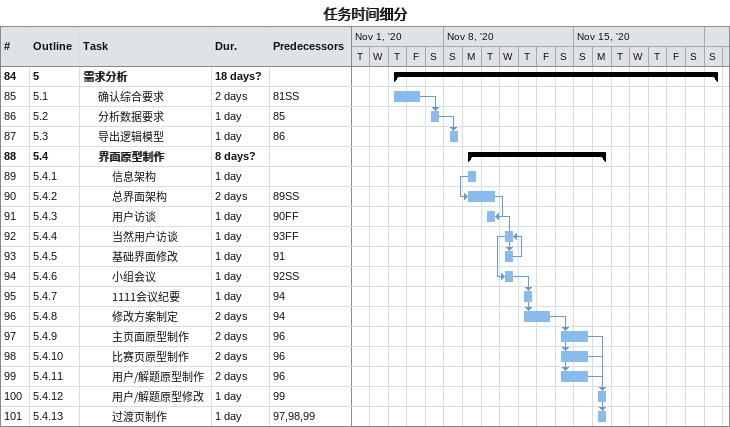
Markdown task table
任务时间细分

| ID | WBS | Task | Duration | Start | Finish | Predecessors |
|---|---|---|---|---|---|---|
| 84 | 5 | **需求分析** | 18d? | 2020-11-05 | 2020-11-22 |  |
| 85 | 5.1 | 确认综合要求 | 2d | 2020-11-05 | 2020-11-06 | 81SS |
| 86 | 5.2 | 分析数据要求 | 1d | 2020-11-07 | 2020-11-07 | 85 |
| 87 | 5.3 | 导出逻辑模型 | 1d | 2020-11-08 | 2020-11-08 | 86 |
| 88 | 5.4 | **界面原型制作** | 8d? | 2020-11-09 | 2020-11-16 |  |
| 89 | 5.4.1 | 信息架构 | 1d | 2020-11-09 | 2020-11-09 |  |
| 90 | 5.4.2 | 总界面架构 | 2d | 2020-11-09 | 2020-11-10 | 89SS |
| 91 | 5.4.3 | 用户访谈 | 1d | 2020-11-10 | 2020-11-10 | 90FF |
| 92 | 5.4.4 | 当然用户访谈 | 1d | 2020-11-11 | 2020-11-11 | 93FF |
| 93 | 5.4.5 | 基础界面修改 | 1d | 2020-11-11 | 2020-11-11 | 91 |
| 94 | 5.4.6 | 小组会议 | 1d | 2020-11-11 | 2020-11-11 | 92SS |
| 95 | 5.4.7 | 1111会议纪要 | 1d | 2020-11-12 | 2020-11-12 | 94 |
| 96 | 5.4.8 | 修改方案制定 | 2d | 2020-11-12 | 2020-11-13 | 94 |
| 97 | 5.4.9 | 主页面原型制作 | 2d | 2020-11-14 | 2020-11-15 | 96 |
| 98 | 5.4.10 | 比赛页原型制作 | 2d | 2020-11-14 | 2020-11-15 | 96 |
| 99 | 5.4.11 | 用户/解题原型制作 | 2d | 2020-11-14 | 2020-11-15 | 96 |
| 100 | 5.4.12 | 用户/解题原型修改 | 1d | 2020-11-16 | 2020-11-16 | 99 |
| 101 | 5.4.13 | 过渡页制作 | 1d | 2020-11-16 | 2020-11-16 | 97, 98, 99 |
